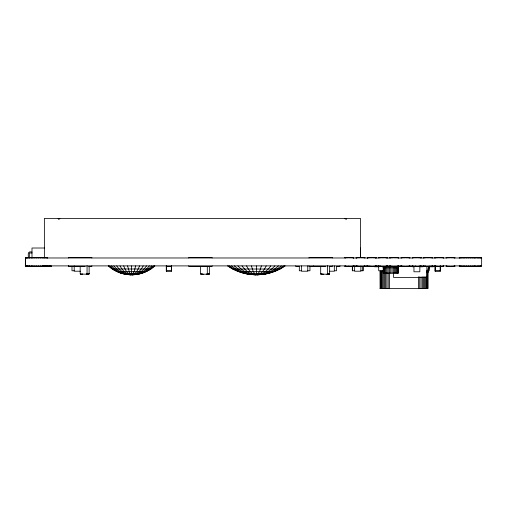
<?xml version="1.0" encoding="UTF-8"?>
<svg xmlns="http://www.w3.org/2000/svg" width="507" height="507" viewBox="0 0 507 507"><rect width="100%" height="100%" fill="white"/><g stroke="black" fill="none" stroke-linecap="round" stroke-linejoin="round"><path stroke-width="0.76" d="M360.509 248.012L360.502 257.974L360.496 218.435L44.369 218.435L44.369 257.974M166.328 271.207L166.328 265.896L166.328 271.207L171.467 271.207L171.467 265.896L171.467 271.207M440.253 265.896L440.279 271.207L435.139 271.207L435.139 265.896L432.084 265.896L432.091 266.34M440.279 265.896L440.279 271.207M86.437 274.262L87.052 273.533L87.065 265.674M88.503 274.262L89.118 273.533L89.131 266.34M206.685 274.262L207.3 273.533L207.312 266.34M208.751 274.262L209.366 273.533L209.378 266.34M326.952 274.262L327.573 273.533L327.579 265.674M329.018 274.262L329.639 273.533L329.645 266.34M135.635 265.896L134.216 271.467L132.581 274.382L131.719 274.75M261.397 265.896L259.571 271.498L257.569 274.382L256.536 274.75M139.552 265.896C138.05 269.432 136.187 274.198 131.833 274.75M266.245 265.896C264.236 269.73 261.466 274.395 256.662 274.75M143.221 265.896C140.876 270.142 137.175 274.56 131.94 274.75M146.542 265.896C143.221 270.668 138.075 274.674 132.042 274.75M270.789 265.896C267.506 270.465 262.696 274.642 256.789 274.75M149.407 265.896C145.154 271.023 138.905 274.699 132.124 274.75M274.895 265.896C270.269 270.934 263.887 274.693 256.897 274.75M151.726 265.896C146.688 271.251 139.602 274.699 132.194 274.75C140.103 274.712 147.797 271.403 153.444 265.896M154.489 265.896C142.131 277.773 120.767 277.608 108.359 265.896M278.444 265.896C272.601 271.22 264.971 274.699 256.992 274.75M132.289 274.75C140.578 274.693 148.722 271.492 154.844 265.896M281.322 265.896C274.477 271.397 265.883 274.699 257.074 274.75M283.438 265.896C267.411 278.077 243.835 277.316 227.624 265.896M284.738 265.896C278.299 270.402 270.82 273.336 263.025 274.382M257.163 274.75C267.126 274.686 276.987 271.575 285.175 265.896M44.572 248.012L31.992 248.012L31.992 257.974M31.992 252.106C27.403 250.648 28.183 254.476 28.449 257.702M31.992 252.993L29.336 252.993L29.336 257.974M25.35 257.531L47.683 257.531L47.683 257.974M364.882 257.531L356.174 257.531L356.174 257.974M387.373 257.531L378.666 257.531L378.666 257.974M401.157 257.531L409.859 257.531M423.643 257.531L432.351 257.531L432.351 257.974M446.135 257.531L454.842 257.531L454.842 257.974M25.35 257.974L345.001 257.974L345.001 257.531M353.474 257.974L356.757 257.974L356.757 257.531M367.771 257.974L364.603 257.974L364.622 257.531M375.674 257.974L378.925 257.974L378.925 257.531M386.746 257.974L390.175 257.974L390.175 257.531M401.221 257.974L398.356 257.974L398.356 257.531M25.35 265.896L345.001 265.896L345.001 266.34M364.818 265.896L367.771 265.896M375.82 265.896L378.925 265.896L378.925 266.34M386.746 265.896L390.175 265.896L390.175 266.34M397.919 265.896L401.221 265.896M51.137 266.34L51.137 265.896L51.207 266.34L25.35 266.34L25.388 257.531M85.214 266.34L68.382 266.34L68.382 265.896M88.75 266.34L91.894 266.34L91.894 265.896M166.353 266.34L171.442 266.34M325.728 266.34L308.972 266.34L308.972 265.896M329.271 266.34L332.415 266.34L332.415 265.896M353.886 266.34L366.548 266.34L366.548 265.896M378.723 266.783L374.553 266.783L374.572 265.896M413.959 266.783L412.559 266.783L412.559 266.34M419.847 266.783L423.028 266.783L423.028 266.34M429.188 266.783L433.358 266.783L433.358 266.34M112.231 268.989L150.966 268.989M232.7 269.021L280.098 269.021M74.199 270.763L71.994 270.763L71.994 266.34M166.353 270.763L171.442 270.763M301.532 270.763L299.326 270.763L299.326 266.34L295.714 266.34L295.714 265.896M307.755 270.763L309.948 270.763L309.948 266.34M334.316 270.763L336.515 270.763L336.515 266.34L339.982 266.34L339.982 265.896M354.659 270.763L352.314 270.763L352.314 266.34M360.876 270.763L363.075 270.763L363.075 266.34M383.45 270.763L378.723 270.763L378.666 265.896M426.824 270.763L429.188 270.763L429.188 266.34M435.164 270.763L440.253 270.763M80.423 271.207L74.199 271.207L74.199 265.896M329.651 271.207L334.316 271.207L334.316 265.896M383.292 271.207L380.003 271.207L380.098 288.565M426.393 271.207L427.521 271.207M116.528 271.467L146.675 271.467M426.888 271.429L427.521 271.429L428.738 265.896L428.751 266.34M238.125 271.498L274.674 271.498M426.888 272.316L428.231 272.316L429.486 265.896M121.141 273.279L142.061 273.279M87.065 273.381L89.131 273.381M207.312 273.381L209.378 273.381M243.81 273.298L268.989 273.298M327.579 273.381L329.645 273.381M87.052 273.533L89.118 273.533M207.3 273.533L209.366 273.533M327.573 273.533L329.639 273.533M87.027 273.679L89.093 273.679M207.274 273.679L209.34 273.679M327.541 273.679L329.607 273.679M86.976 273.818L89.042 273.818M207.23 273.818L209.296 273.818M327.497 273.818L329.563 273.818M86.912 273.945L88.979 273.945M207.167 273.945L209.233 273.945M327.433 273.945L329.499 273.945M80.176 266.34L80.176 273.381C79.878 274.705 83.674 274.338 82.464 274.059M86.836 274.059L88.902 274.059M200.423 266.34L200.493 273.78L203.117 274.262M207.09 274.059L209.157 274.059M320.69 266.34L320.697 273.381C320.418 274.731 324.15 274.249 323.016 274.097M327.357 274.059L329.423 274.059M80.245 273.78L80.518 274.167L82.673 274.217M86.653 274.211L88.814 274.148M200.683 274.097L202.927 274.217M206.9 274.211L209.068 274.148M320.697 273.381L321.007 274.148L323.193 274.217M327.167 274.211L329.335 274.148M80.398 274.059L88.611 274.249M200.766 274.167L208.859 274.249M321.007 274.148L329.125 274.249M125.97 274.382L137.226 274.382M249.672 274.382L263.127 274.382M380.003 288.565L427.908 288.565L427.908 271.999M255.667 274.75C246.231 274.693 236.94 271.498 229.36 265.896M255.724 274.75C246.915 274.699 238.322 271.397 231.477 265.896M255.807 274.75C247.828 274.699 240.198 271.22 234.354 265.896M131.009 274.75C123.594 274.699 116.515 271.251 111.47 265.896M255.902 274.75C248.912 274.693 242.53 270.934 237.903 265.896M131.072 274.75C124.297 274.699 118.049 271.023 113.796 265.896M321.223 274.249L320.874 274.002M131.161 274.75C125.121 274.674 119.982 270.668 116.661 265.896M256.01 274.75C250.103 274.642 245.293 270.465 242.01 265.896M131.256 274.75C126.028 274.56 122.32 270.142 119.982 265.896M256.136 274.75C251.333 274.395 248.563 269.73 246.56 265.896M249.774 274.382C241.978 273.336 234.507 270.402 228.061 265.896M131.364 274.75C127.01 274.198 125.147 269.432 123.651 265.896M256.263 274.75L255.23 274.382L253.227 271.498L251.402 265.896M131.484 274.75L129.786 273.279L127.561 265.896M108.713 265.896C114.702 271.467 122.738 274.693 130.926 274.75C123.043 274.686 115.381 271.384 109.759 265.896M481.2 257.974L481.2 257.531L459.291 257.531L459.291 257.974M481.2 265.896L481.2 266.34L459.291 266.34L459.291 265.896M481.035 257.531L481.035 257.974M481.035 265.896L481.035 266.34M480.541 257.531L480.541 257.974M480.541 265.896L480.541 266.34M479.736 257.531L479.736 257.974M479.736 265.896L479.736 266.34M478.64 257.531L478.64 257.974M478.64 265.896L478.64 266.34M477.29 257.531L477.29 257.974M477.29 265.896L477.29 266.34M475.724 257.531L475.724 257.974M475.724 265.896L475.724 266.34M474.343 257.531L474.343 257.974M474.343 265.896L474.343 266.34M473.994 257.531L473.994 257.974M473.994 265.896L473.994 266.34M472.15 257.531L472.15 257.974M472.15 265.896L472.15 266.34M470.243 257.531L470.243 257.974M470.243 265.896L470.243 266.34M468.341 257.531L468.341 257.974M468.341 265.896L468.341 266.34M466.497 257.531L466.497 257.974M466.497 265.896L466.497 266.34M464.767 257.531L464.767 257.974M464.767 265.896L464.767 266.34M463.202 257.531L463.202 257.974M463.202 265.896L463.202 266.34M461.852 257.531L461.852 257.974M461.852 265.896L461.852 266.34M460.755 257.531L460.755 257.974M460.755 265.896L460.755 266.34M459.95 257.531L459.95 257.974M459.95 265.896L459.95 266.34M459.456 257.531L459.456 257.974M459.456 265.896L459.456 266.34M454.842 265.896L454.842 266.34L446.135 266.34L446.198 265.896M454.773 257.531L454.773 257.974M454.773 265.896L454.773 266.34M454.576 257.531L454.576 257.974L481.65 257.974L481.65 265.896L454.576 265.896L454.576 266.34M454.259 257.531L454.259 257.974M454.259 265.896L454.259 266.34M453.822 257.531L453.822 257.974M453.822 265.896L453.822 266.34M453.283 257.531L453.283 257.974M453.283 265.896L453.283 266.34M452.662 257.531L452.662 257.974M452.662 265.896L452.662 266.34M451.978 257.531L451.978 257.974M451.978 265.896L451.978 266.34M451.243 257.531L451.243 257.974M451.243 265.896L451.243 266.34M450.489 257.531L450.489 257.974M450.489 265.896L450.489 266.34M449.734 257.531L449.734 257.974M449.734 265.896L449.734 266.34M448.999 257.531L448.999 257.974M448.999 265.896L448.999 266.34M448.308 257.531L448.308 257.974M448.308 265.896L448.308 266.34M447.687 257.531L447.687 257.974M447.687 265.896L447.687 266.34M447.155 257.531L447.155 257.974M447.155 265.896L447.155 266.34M446.718 257.531L446.718 257.974M446.718 265.896L446.718 266.34M446.394 257.531L446.394 257.974L443.333 257.974L443.333 257.531M446.394 266.34L446.394 265.896L443.333 265.896L443.333 266.34M446.198 257.531L446.198 257.974M443.593 257.974L443.593 257.531L434.892 257.531L434.892 257.974M443.593 265.896L443.593 266.34L367.423 266.34L367.423 265.896M443.53 257.531L443.53 257.974M443.53 265.896L443.53 266.34M443.01 257.531L443.01 257.974M443.01 265.896L443.01 266.34M442.579 257.531L442.579 257.974M442.579 265.896L442.579 266.34M442.041 257.531L442.041 257.974M442.041 265.896L442.041 266.34M441.42 257.531L441.42 257.974M441.42 265.896L441.42 266.34M440.729 257.531L440.729 257.974M440.729 265.896L440.729 266.34M440 257.531L440 257.974M440 265.896L440 266.34M439.239 257.531L439.239 257.974M439.239 265.896L439.239 266.34M438.485 257.531L438.485 257.974M438.485 265.896L438.485 266.34M437.756 257.531L437.756 257.974M437.756 265.896L437.756 266.34M437.066 257.531L437.066 257.974M437.066 265.896L437.066 266.34M436.445 257.531L436.445 257.974M436.445 265.896L436.445 266.34M435.906 257.531L435.906 257.974M435.906 265.896L435.906 266.34M435.475 257.531L435.475 257.974M435.475 265.896L435.475 266.34M435.152 257.531L435.152 257.974L432.281 257.974L432.281 257.531M435.152 265.896L435.139 271.207M434.955 257.531L434.955 257.974M434.955 265.896L434.955 266.34M434.892 265.896L434.892 266.34M432.351 265.896L432.351 266.34M432.281 265.896L432.281 266.34M432.091 257.531L432.091 257.974M431.768 257.531L431.768 257.974M431.768 265.896L431.768 266.34M431.33 257.531L431.33 257.974M431.33 265.896L431.33 266.34M430.798 257.531L430.798 257.974M430.798 265.896L430.798 266.34M430.177 257.531L430.177 257.974M430.183 265.896L430.183 266.34M429.854 265.896L429.854 266.34M429.486 257.531L429.486 257.974M428.751 257.531L428.751 257.974M427.997 257.531L427.997 257.974M427.997 265.896L427.997 266.34M427.807 271.999L427.807 288.565M427.521 271.999L427.521 288.565M427.243 257.531L427.243 257.974M427.243 265.896L427.243 266.34M427.046 271.999L427.046 288.565M426.888 266.34L426.888 277.405L393.552 277.405L393.552 272.665M426.507 257.531L426.507 257.974M426.507 265.896L426.507 266.34M426.393 276.733L426.393 288.565M425.823 257.531L425.823 257.974M425.823 265.896L425.823 266.34M425.582 276.733L425.582 288.565M425.379 265.896L425.379 266.34M425.202 257.531L425.202 257.974M425.202 265.896L425.202 266.34M424.663 257.531L424.663 257.974M424.663 265.896L424.663 266.34M424.619 276.733L424.619 288.565M424.226 257.531L424.226 257.974L421.038 257.974L421.038 257.531M424.226 266.34L424.226 265.896L421.038 265.896L421.038 266.34M423.909 257.531L423.909 257.974M423.909 265.896L423.909 266.34M423.713 257.531L423.713 257.974M423.643 265.896L423.643 266.34M423.535 276.733L423.535 288.565M422.344 276.733L422.344 288.565M421.108 257.974L421.108 257.531L412.4 257.531L412.4 257.974M421.108 265.896L421.108 266.34M421.07 276.733L421.07 288.565M420.842 257.531L420.842 257.974M420.842 265.896L420.842 266.34M420.525 257.531L420.525 257.974M420.525 265.896L420.525 266.34M420.088 257.531L420.088 257.974M420.088 265.896L420.088 266.34M419.847 265.896L419.847 271.784L413.959 271.784L413.953 265.896M419.739 276.733L419.739 288.565M419.549 257.531L419.549 257.974M419.549 265.896L419.549 266.34M418.928 257.531L418.928 257.974M418.928 265.896L418.928 266.34M418.389 276.733L418.389 288.565M418.243 257.531L418.243 257.974M418.243 265.896L418.243 266.34M417.508 257.531L417.508 257.974M417.508 265.896L417.508 266.34M416.754 257.531L416.754 257.974M416.754 265.896L416.754 266.34M416 257.531L416 257.974M416 265.896L416 266.34M415.423 265.896L415.423 266.34M415.265 257.531L415.265 257.974M415.265 265.896L415.265 266.34M414.574 257.531L414.574 257.974M414.574 265.896L414.574 266.34M413.953 257.531L413.953 257.974M413.42 257.531L413.42 257.974M413.42 265.896L413.42 266.34M412.983 257.531L412.983 257.974M412.983 265.896L412.983 266.34M412.66 257.531L412.66 257.974M412.66 265.896L412.66 266.34M412.464 257.531L412.464 257.974L409.276 257.974L409.276 257.531M412.464 266.34L412.464 265.896L409.276 265.896L409.276 266.34M412.4 265.896L412.4 266.34M409.795 257.531L409.859 257.974M409.859 265.896L409.884 266.34M409.599 257.531L409.599 257.974M409.599 265.896L409.599 266.34M408.845 257.531L408.845 257.974M408.845 265.896L408.845 266.34M408.306 257.531L408.306 257.974M408.306 265.896L408.306 266.34M407.685 257.531L407.685 257.974M407.685 265.896L407.685 266.34M406.994 257.531L406.994 257.974M406.994 265.896L406.994 266.34M406.265 257.531L406.265 257.974M406.265 265.896L406.265 266.34M405.511 257.531L405.511 257.974M405.511 265.896L405.511 266.34M404.751 257.531L404.751 257.974M404.751 265.896L404.751 266.34M404.022 257.531L404.022 257.974M404.022 265.896L404.022 266.34M403.331 257.531L403.331 257.974M403.331 265.896L403.331 266.34M402.71 257.531L402.71 257.974M402.71 265.896L402.71 266.34M402.171 257.531L402.171 257.974M402.171 265.896L402.171 266.34M401.74 257.531L401.74 257.974M401.74 265.896L401.74 266.34M401.417 257.531L401.417 257.974M401.417 265.896L401.417 266.34M401.221 257.531L401.157 257.974M401.157 265.896L401.221 266.34M400.853 265.896L400.853 266.34M398.616 257.974L398.616 257.531L389.908 257.531L389.908 257.974M398.616 265.896L398.616 266.34M398.553 257.531L398.553 257.974M398.553 265.896L398.553 266.34M398.464 266.34L398.464 267.753L383.058 267.753L383.019 265.896M398.356 265.896L398.356 266.34M398.287 267.753L398.287 273.159L383.235 273.159L383.235 267.753M398.172 267.753L398.172 273.159M398.033 257.531L398.033 257.974M398.033 265.896L398.033 266.34M397.837 267.753L397.837 273.159M397.596 257.531L397.596 257.974M397.596 265.896L397.596 266.34M397.279 267.753L397.279 273.159M397.063 257.531L397.063 257.974M397.063 265.896L397.063 266.34M396.531 267.753L396.531 273.159M396.442 257.531L396.442 257.974M396.442 265.896L396.442 266.34M395.752 257.531L395.752 257.974M395.752 265.896L395.752 266.34M395.599 267.753L395.599 273.159M395.016 257.531L395.016 257.974M395.016 265.896L395.016 266.34M394.528 267.753L394.528 273.159M394.262 257.531L394.262 257.974M394.262 265.896L394.262 266.34M393.508 257.531L393.508 257.974M393.508 265.896L393.508 266.34M393.337 267.753L393.337 273.159M392.773 257.531L392.773 257.974M392.773 265.896L392.773 266.34M392.088 257.531L392.088 257.974M392.088 265.896L392.088 266.34M392.069 267.753L392.069 273.159M391.467 257.531L391.467 257.974M391.467 265.896L391.467 266.34M390.929 257.531L390.929 257.974M390.929 265.896L390.929 266.34M390.764 267.753L390.764 273.159M390.491 257.531L390.491 257.974M390.491 265.896L390.491 266.34M389.978 257.531L389.978 257.974M389.978 265.896L389.978 266.34M389.908 265.896L389.908 266.34M389.522 272.785L389.522 288.565M389.458 267.753L389.458 273.159M388.191 267.753L388.166 288.565M387.304 257.531L387.373 257.974M387.304 265.896L387.354 266.34M387.107 257.531L387.107 257.974M387.107 265.896L387.107 266.34M386.999 267.753L386.999 273.159M386.79 257.531L386.79 257.974M386.79 265.896L386.79 266.34M386.841 272.785L386.841 288.565M386.353 257.531L386.353 257.974M386.353 265.896L386.353 266.34M385.928 267.753L385.928 273.159M385.814 257.531L385.814 257.974M385.814 265.896L385.814 266.34M385.567 272.785L385.567 288.565M385.193 257.531L385.193 257.974M385.193 265.896L385.193 266.34M384.997 267.753L384.997 273.159M384.509 257.531L384.509 257.974M384.509 265.896L384.509 266.34M384.376 272.785L384.376 288.565M384.243 267.753L384.243 273.159M383.774 257.531L383.774 257.974M383.774 265.896L383.774 266.34M383.691 267.753L383.691 273.159M383.349 267.753L383.292 288.565M383.019 257.531L383.019 257.974M382.329 271.207L382.329 288.565M382.265 257.531L382.265 257.974M382.265 265.896L382.265 266.34M381.53 257.531L381.53 257.974M381.53 265.896L381.53 266.34M381.518 271.207L381.518 288.565M380.865 271.207L380.865 288.565M380.839 257.531L380.839 257.974M380.839 265.896L380.839 266.34M380.713 265.896L380.713 266.34M380.389 271.207L380.389 288.565M380.218 257.531L380.218 257.974M380.218 265.896L380.218 266.34M379.686 257.531L379.686 257.974M379.686 265.896L379.686 266.34M379.249 257.531L379.249 257.974M379.249 265.896L379.249 266.34M378.057 265.896L378.057 266.34M376.124 257.974L376.124 257.531L367.423 257.531L367.423 257.974M376.124 265.896L376.124 266.34M376.061 257.531L376.061 257.974M376.061 265.896L376.061 266.34M375.864 257.531L375.864 257.974M375.864 265.896L375.864 266.34M375.541 257.531L375.541 257.974M375.541 265.896L375.541 266.34M375.11 257.531L375.11 257.974M375.11 265.896L375.11 266.34M374.572 257.531L374.572 257.974M373.951 257.531L373.951 257.974M373.951 265.896L373.951 266.34M373.26 257.531L373.26 257.974M373.26 265.896L373.26 266.34M372.531 257.531L372.531 257.974M372.531 265.896L372.531 266.34M371.777 257.531L371.777 257.974M371.777 265.896L371.777 266.34M371.016 257.531L371.016 257.974M371.016 265.896L371.016 266.34M370.287 257.531L370.287 257.974M370.287 265.896L370.287 266.34M369.869 265.896L369.869 266.34M369.597 257.531L369.597 257.974M369.597 265.896L369.597 266.34M368.976 257.531L368.976 257.974M368.976 265.896L368.976 266.34M368.437 257.531L368.437 257.974M368.437 265.896L368.437 266.34M368.006 257.531L368.006 257.974M368.006 265.896L368.006 266.34M367.683 257.531L367.683 257.974M367.683 265.896L367.683 266.34M367.486 257.531L367.486 257.974M367.486 265.896L367.486 266.34M364.818 257.531L364.882 257.974M364.882 265.896L364.818 266.34M364.622 265.896L364.622 266.34M364.299 257.531L364.299 257.974M364.299 265.896L364.299 266.34M363.861 257.531L363.861 257.974M363.861 265.896L363.861 266.34M363.329 257.531L363.329 257.974M363.329 265.896L363.329 266.34M362.942 266.34L362.942 270.763M362.708 257.531L362.708 257.974M362.708 265.896L362.708 266.34M362.017 257.531L362.017 257.974M362.017 265.896L362.017 266.34M361.282 257.531L361.282 257.974M361.282 265.896L361.282 266.34M360.876 265.896L360.876 271.207L354.659 271.207L354.659 265.896M360.528 265.896L360.528 266.34M359.774 257.531L359.774 257.974M359.774 265.896L359.774 266.34M359.038 257.531L359.038 257.974M359.038 265.896L359.038 266.34M358.354 257.531L358.354 257.974M358.354 265.896L358.354 266.34M357.866 265.896L357.866 266.34M357.733 257.531L357.733 257.974M357.733 265.896L357.733 266.34M357.194 257.531L357.194 257.974M357.194 265.896L357.194 266.34M356.757 266.34L356.757 265.896L353.639 265.896L353.639 266.34L344.931 266.34L344.931 265.896M356.44 257.531L356.44 257.974M356.44 265.896L356.44 266.34M356.244 257.531L356.244 257.974M356.244 265.896L356.244 266.34M356.174 265.896L356.174 266.34M353.639 257.974L353.639 257.531L344.931 257.531L344.931 257.974M353.569 257.531L353.569 257.974M353.569 265.896L353.569 266.34M353.373 257.531L353.373 257.974M353.373 265.896L353.373 266.34M353.056 257.531L353.056 257.974M353.056 265.896L353.056 266.34M352.618 257.531L352.618 257.974M352.618 265.896L352.618 266.34M352.447 266.34L352.447 270.763M352.08 257.531L352.08 257.974M352.08 265.896L352.08 266.34M351.459 257.531L351.459 257.974M351.459 265.896L351.459 266.34M350.774 257.531L350.774 257.974M350.774 265.896L350.774 266.34M350.039 257.531L350.039 257.974M350.039 265.896L350.039 266.34M349.285 257.531L349.285 257.974M349.285 265.896L349.285 266.34M348.835 265.896L348.835 266.34M348.531 257.531L348.531 257.974M348.531 265.896L348.531 266.34M347.796 257.531L347.796 257.974M347.796 265.896L347.796 266.34M347.105 257.531L347.105 257.974M347.105 265.896L347.105 266.34M346.636 218.435L346.636 218.878M346.541 218.435L346.611 218.878M346.427 218.435L346.427 218.878M346.484 257.531L346.484 257.974M346.484 265.896L346.484 266.34M346.268 218.435L346.268 218.878M346.078 218.435L346.078 218.878M345.951 257.531L345.951 257.974M345.951 265.896L345.951 266.34M345.856 218.435L345.856 218.878M345.609 218.435L345.609 218.878M345.514 257.531L345.514 257.974M345.514 265.896L345.514 266.34M345.343 218.435L345.343 218.878M345.197 257.531L345.197 257.974M345.197 265.896L345.197 266.34M345.077 218.435L345.077 218.878M332.396 257.974L332.396 257.619L308.991 257.619L308.991 257.974M313.421 265.896L313.421 266.34M307.755 265.896L307.755 271.207L301.532 271.207L301.532 265.896M256.403 265.896L256.403 274.75M212.135 257.974L212.135 257.619L188.731 257.619L188.731 257.974M212.154 265.896L212.154 266.34L188.718 266.34L188.718 265.896M131.598 265.896L131.598 274.75M91.881 257.974L91.881 257.619L68.477 257.619L68.477 257.974M68.458 265.896L68.458 266.34M59.794 218.435L59.794 218.878M59.522 218.435L59.522 218.878M59.262 218.435L59.262 218.878M59.015 218.435L59.015 218.878M58.793 218.435L58.793 218.878M58.597 218.435L58.597 218.878M58.444 218.435L58.444 218.878M58.324 218.435L58.324 218.878M58.235 218.435L58.254 218.878M50.941 265.896L50.941 266.34M50.618 265.896L50.618 266.34M50.18 265.896L50.18 266.34M49.642 265.896L49.642 266.34M49.014 265.896L49.014 266.34M48.323 265.896L48.323 266.34M47.683 265.896L47.683 266.34M47.519 257.531L47.519 257.974M47.519 265.896L47.519 266.34M47.024 257.531L47.024 257.974M47.024 265.896L47.024 266.34M46.821 265.896L46.821 266.34M46.219 257.531L46.219 257.974M46.219 265.896L46.219 266.34M46.061 265.896L46.061 266.34M45.319 265.896L45.319 266.34M45.123 257.531L45.123 257.974M45.123 265.896L45.123 266.34M44.629 265.896L44.629 266.34M44.001 265.896L44.001 266.34M43.773 257.531L43.773 257.974M43.773 265.896L43.773 266.34M43.463 265.896L43.463 266.34M43.025 265.896L43.025 266.34M42.702 265.896L42.702 266.34M42.436 265.896L42.506 266.34M42.208 257.531L42.208 257.974M42.208 265.896L42.208 266.34M40.478 257.531L40.478 257.974M40.478 265.896L40.478 266.34M38.633 257.531L38.633 257.974M38.633 265.896L38.633 266.34M36.726 257.531L36.726 257.974M36.726 265.896L36.726 266.34M34.825 257.531L34.825 257.974M34.825 265.896L34.825 266.34M32.98 257.531L32.98 257.974M32.98 265.896L32.98 266.34M31.992 265.896L31.992 266.34M31.326 257.531L31.25 257.974M31.25 265.896L31.25 266.34M29.685 257.531L29.685 257.974M29.685 265.896L29.685 266.34M29.336 265.896L29.336 266.34M28.335 257.531L28.335 257.974M28.335 265.896L28.335 266.34M27.34 257.531L27.34 257.974M27.34 265.896L27.34 266.34M27.239 257.531L27.239 257.974M27.239 265.896L27.239 266.34M26.681 257.531L26.681 257.974M26.681 265.896L26.681 266.34M26.434 257.531L26.434 257.974M26.434 265.896L26.434 266.34M25.939 257.531L25.939 257.974M25.939 265.896L25.939 266.34M25.768 257.531L25.768 257.974M25.768 265.896L25.768 266.34M25.546 266.34L25.546 257.531L25.432 266.34"/></g></svg>
